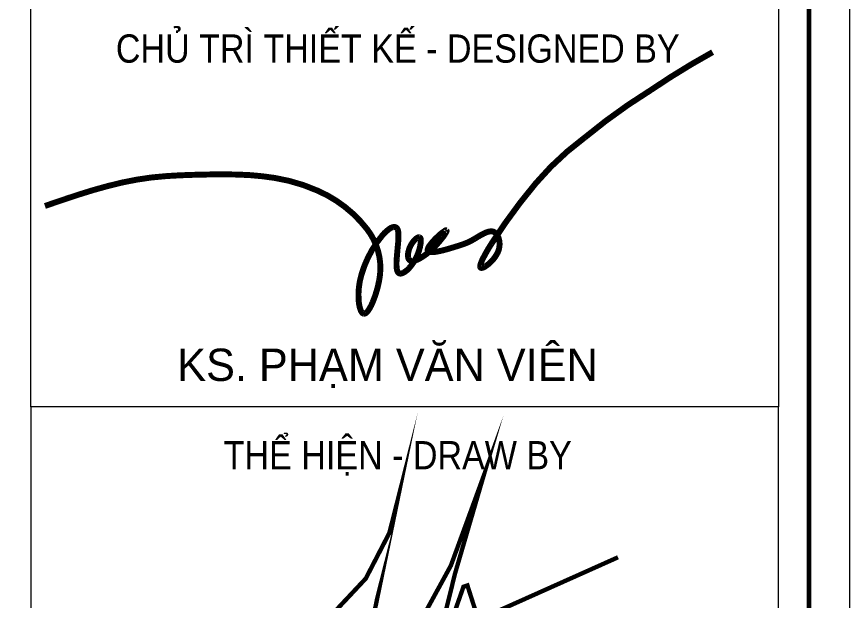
# Model space of a CAD drawing. Header units: millimetres. Extents: x -295047 to 29144, y -724756 to -246879.
# Drawn here: x -146741 to -144104, y -356986 to -355136 of the extents above; entities that cross this region are included whole.
import ezdxf
from ezdxf.enums import TextEntityAlignment as Align

# ---------------------------------------------------------------- set-up
doc = ezdxf.new("R2010")
doc.units = ezdxf.units.MM
doc.header["$MEASUREMENT"] = 0
doc.layers.get('Defpoints').update_dxf_attribs({"color": 1})
for name, color, linetype, lineweight in [('Khungten_LCDI', 7, 'Continuous', 5), ('LC ISO', 153, 'Continuous', 13), ('LC Net thay', 7, 'Continuous', 25), ('LC Text1', 3, 'Continuous', 20)]:
    doc.layers.add(name, color=color, linetype=linetype, lineweight=lineweight)
doc.styles.add('Khungten', font='VHAVAN_1.TTF', dxfattribs={"width": 0.9, "height": 5000})
doc.styles.add('Title', font='VHBLACK_1.TTF', dxfattribs={"width": 0.8})
doc.styles.add('VNAVANTH', font='VHAVANB_1.TTF', dxfattribs={"width": 0.6})

# ---------------------------------------------------------------- blocks, each defined once
blk = doc.blocks.new('lcdi KC')
at = {"layer": 'Defpoints', "lineweight": 0}
blk.add_lwpolyline([(-1199.999999582767, -14849.99999999255), (-1199.999999582767, 14849.99999999255), (40799.99891111254, 14849.99999999255), (40799.99891111254, -14849.99999999255)], close=True, dxfattribs=at)
at = {"layer": 'Khungten_LCDI', "color": 5, "lineweight": 25}
blk.add_line((40599.99891117215, -14649.99999999255), (40599.99891117215, 14649.99999999255), dxfattribs=at)
at = {"layer": 'Khungten_LCDI', "color": 5, "lineweight": 60}
blk.add_lwpolyline([(0, -14649.99999999255), (0, 14649.99999999255), (40599.99891117215, 14649.99999999255), (40599.99891117215, -14649.99999999255)], close=True, dxfattribs=at)
at = {"layer": 'Khungten_LCDI', "color": 9, "lineweight": 15}
for points in [[(36750.02493607998, -1521.876888302984), (40449.99971675873, -1521.876888302984), (40449.99971675873, -3535.499688288095), (36750.02493607998, -3535.499688288095)], [(36750.02493607998, -5526.407044445994), (40449.99971687794, -5526.407044445994), (40449.99971675873, -3535.499688288095), (36750.02493593097, -3535.499688288095)]]:
    blk.add_lwpolyline(points, close=True, dxfattribs=at)
at = {"layer": 'LC ISO', "const_width": 29.4}
blk.add_lwpolyline([(36819.74407766234, -2541.455157268963, -0.005588515698796944), (36989.06481634021, -2484.316249435927, -0.02245297996981345), (37202.60896502263, -2425.099459620501, -0.03834290273951299), (37420.45907900067, -2393.413775446594, -0.01229875748814797), (37598.2538920869, -2386.080560537801, -0.01406072389736708), (37777.63495141273, -2385.951238319102, -0.03243469472397378), (37955.14867984758, -2402.305004945345, -0.06588667598315685), (38168.57901726753, -2465.408022687472, -0.1274019199065345), (38413.91873739677, -2656.564060261202, -0.2172033913870078), (38473.51573703557, -2910.340706601303, -0.05604631458064478), (38440.91384309315, -3019.256991701852, -0.05498114323569674), (38418.68292879989, -3060.047024084048, -0.0749171195420875), (38407.73587796593, -3071.462336482671, -0.1926307985351304), (38397.53785226124, -3074.749064061763, -0.1904258852390606), (38388.53226614957, -3068.959157021071, -0.07985644518698883), (38381.06007987096, -3055.120186785644, -0.06746448095194765), (38372.00320415047, -3008.881330440856, -0.08982270754539133), (38386.02251877845, -2880.7609067271, -0.1042703524117972), (38490.69886529696, -2685.125388683412, -0.05658009149868722), (38522.44700277196, -2655.773398954912, -0.1027612968865278), (38542.61786875725, -2645.949069998913, -0.4117672404207381), (38564.75571028509, -2657.634629334176, -0.07218231383227926), (38568.32325640052, -2673.449450496362, -0.04206250200986533), (38567.65565624709, -2720.708542805478, 0.006515227151422259), (38560.07472482845, -2805.751622060379, 0.05084639786445472), (38560.7302133523, -2852.434396133073, 0.08464227202765125), (38565.36685252246, -2867.77085229392, 0.3168875802509872), (38580.08215799493, -2876.146023401588, 0.1055700702543699), (38594.99445742723, -2871.005151155919, 0.07917300854265144), (38621.31369384306, -2849.461328315775, 0.1488966286766768), (38678.77487826418, -2726.923334882694, 0.07447193736778981), (38678.90672610511, -2705.806119712896, 0.2952294155954125), (38672.28592599274, -2696.063621571978, 0.157010280361406), (38666.16489358166, -2696.804296995414, 0.09729784531344862), (38649.94394372942, -2708.888796559453, 0.1650175655232289), (38616.49283179089, -2778.194805935902, 0.0851171643159633), (38617.4386246795, -2797.651071583308, 0.3847350180374049), (38637.45207176139, -2813.490573439063, 0.08300276922985213), (38654.6874993813, -2810.226105816579, 0.04418340670847572), (38675.23300926639, -2800.829501341362, 0.04844794296338305), (38721.72108288976, -2767.634752472501, 0.05519679072184347), (38787.68257780071, -2697.263114916433, 0.06222981996331223), (38805.78423231857, -2668.35126359568, 0.3561450020375981), (38806.31344652265, -2662.200538462866, 0.2964482303037709), (38800.00637935746, -2663.518652059409, 0.0579955875223284), (38762.44247713429, -2693.296752088816, 0.04854116645853888), (38723.04848510608, -2737.37378487954, 0.08660772606827345), (38713.85383874045, -2755.339407281324, 0.3148671975450135), (38716.80371737697, -2766.150217934597, 0.149234246616568), (38730.76603433683, -2770.062454764735, 0.0475888731294818), (38752.88769294076, -2768.569275180583, 0.03074249337590269), (38810.18756761082, -2755.345822897937, 0.01091941746084903), (38887.92119319549, -2731.196223002421, 0.0584758200324836), (38946.96834071504, -2703.216956724308, -0.02130430647409003), (38991.29825575333, -2677.680324779268, -0.04634426946496323), (39012.87616982497, -2669.204763763448, -0.09669843592212417), (39032.48709090951, -2667.255866578304, -0.153723112879591), (39048.95070714798, -2674.532101573443, -0.1037139143210005), (39061.15488913475, -2691.30875661636, -0.23554618836894), (39056.7668876134, -2778.079324334847, -0.1244463231351132), (38999.95743532068, -2839.660228066303, -0.1152476491664615), (38981.17605267297, -2848.01762156909, -0.439420744214835), (38973.60871179865, -2843.0734146417, -0.1011233010464462), (38974.33554749269, -2833.230777115152, -0.05373522426661613), (38987.4475193828, -2800.624264290542, -0.02545295212921262), (39028.94839326426, -2728.712604652683, -0.03346928635086892), (39247.97026216303, -2429.586297329663, -0.0590127673894997), (39490.81993291506, -2202.599657489797, -0.03440034268406823), (39817.51842516952, -1967.718628791824, -0.02324912255646122), (40123.30013847916, -1779.818051969521)], format="xyb", dxfattribs=at)
at = {"layer": 'LC ISO', "const_width": 21.59999986938455}
for points in [[(38193.79031996472, -4613.831415934703), (38407.04460646683, -4386.399640539807), (38523.8262777643, -4160.669496511648), (38558.67253674952, -4023.587141020067), (38386.02921166173, -4862.210910692544)], [(38659.01720133603, -4632.174897728262), (38828.42130223992, -4321.73085648668), (38987.05785600808, -3888.191893667587), (38849.66726252997, -4359.020298461062), (38748.80006207717, -4764.090824562583)], [(38780.60777524884, -4740.522841314676), (38890.75088356617, -4426.596446939122), (38910.24169327107, -4420.38432971327), (38947.18858696246, -4536.30694481291)], [(39023.38929905652, -4563.777741282853), (39655.19288325193, -4280.944315545497)]]:
    blk.add_lwpolyline(points, dxfattribs=at)
at = {"color": 7, "style": 'Khungten', "width": 0.9}
for s, p in [('chñ tr× thiÕt kÕ - designed by', (38565.57105228305, -1831.807858450236)), ('thÓ hiÖn - draw by', (38565.57105228305, -3845.430658435347))]:
    blk.add_text(s, height=139.9999963689399, dxfattribs=at).set_placement(p, align=Align.CENTER)
at = {"color": 7, "style": 'VNAVANTH'}
blk.add_text('ks. PH¹M V¡N VI£N', height=159.9999958502171, dxfattribs=at).set_placement((38514.71856093407, -3407.751048197184), align=Align.CENTER)
at = {"color": 7, "style": 'Khungten', "width": 0.8}
for tag, p in [('REVISION', (39498.75262445212, -10746.30395446718)), ('NGAYHT', (39546.07413610817, -11609.37091637403))]:
    blk.add_attdef(tag, text='', height=199.998925739526, dxfattribs=at).set_placement(p, align=Align.CENTER)
at = {"layer": 'LC Text1', "style": 'Title', "width": 1.485915225563207}
for tag, p, p2 in [('TENBANVE1', (36912.6576448679, -8885.760238945484), (40339.14494544267, -8885.760238945484)), ('TENBANVE2', (36912.6576448679, -9562.4655643329), (40339.14494544267, -9562.4655643329))]:
    blk.add_attdef(tag, text='', height=249.9999935159642, dxfattribs=at).set_placement(p, p2, align=Align.FIT)
at = {"layer": 'LC Text1', "style": 'Title', "width": 0.7}
blk.add_attdef('SOBANVE', text='', height=249.9999935159642, dxfattribs=at).set_placement((39561.98223525287, -13896.18071823567), align=Align.CENTER)

msp = doc.modelspace()

# ---------------------------------------------------------------- block references
at = {"layer": 'LC Net thay', "xscale": 0.6399999999848659, "yscale": 0.6399999999848659, "zscale": 0.6399999999848659}
msp.add_blockref('lcdi KC', (-170216.2241645628, -354109.2570471141), dxfattribs=at)

doc.saveas('drawing.dxf')
